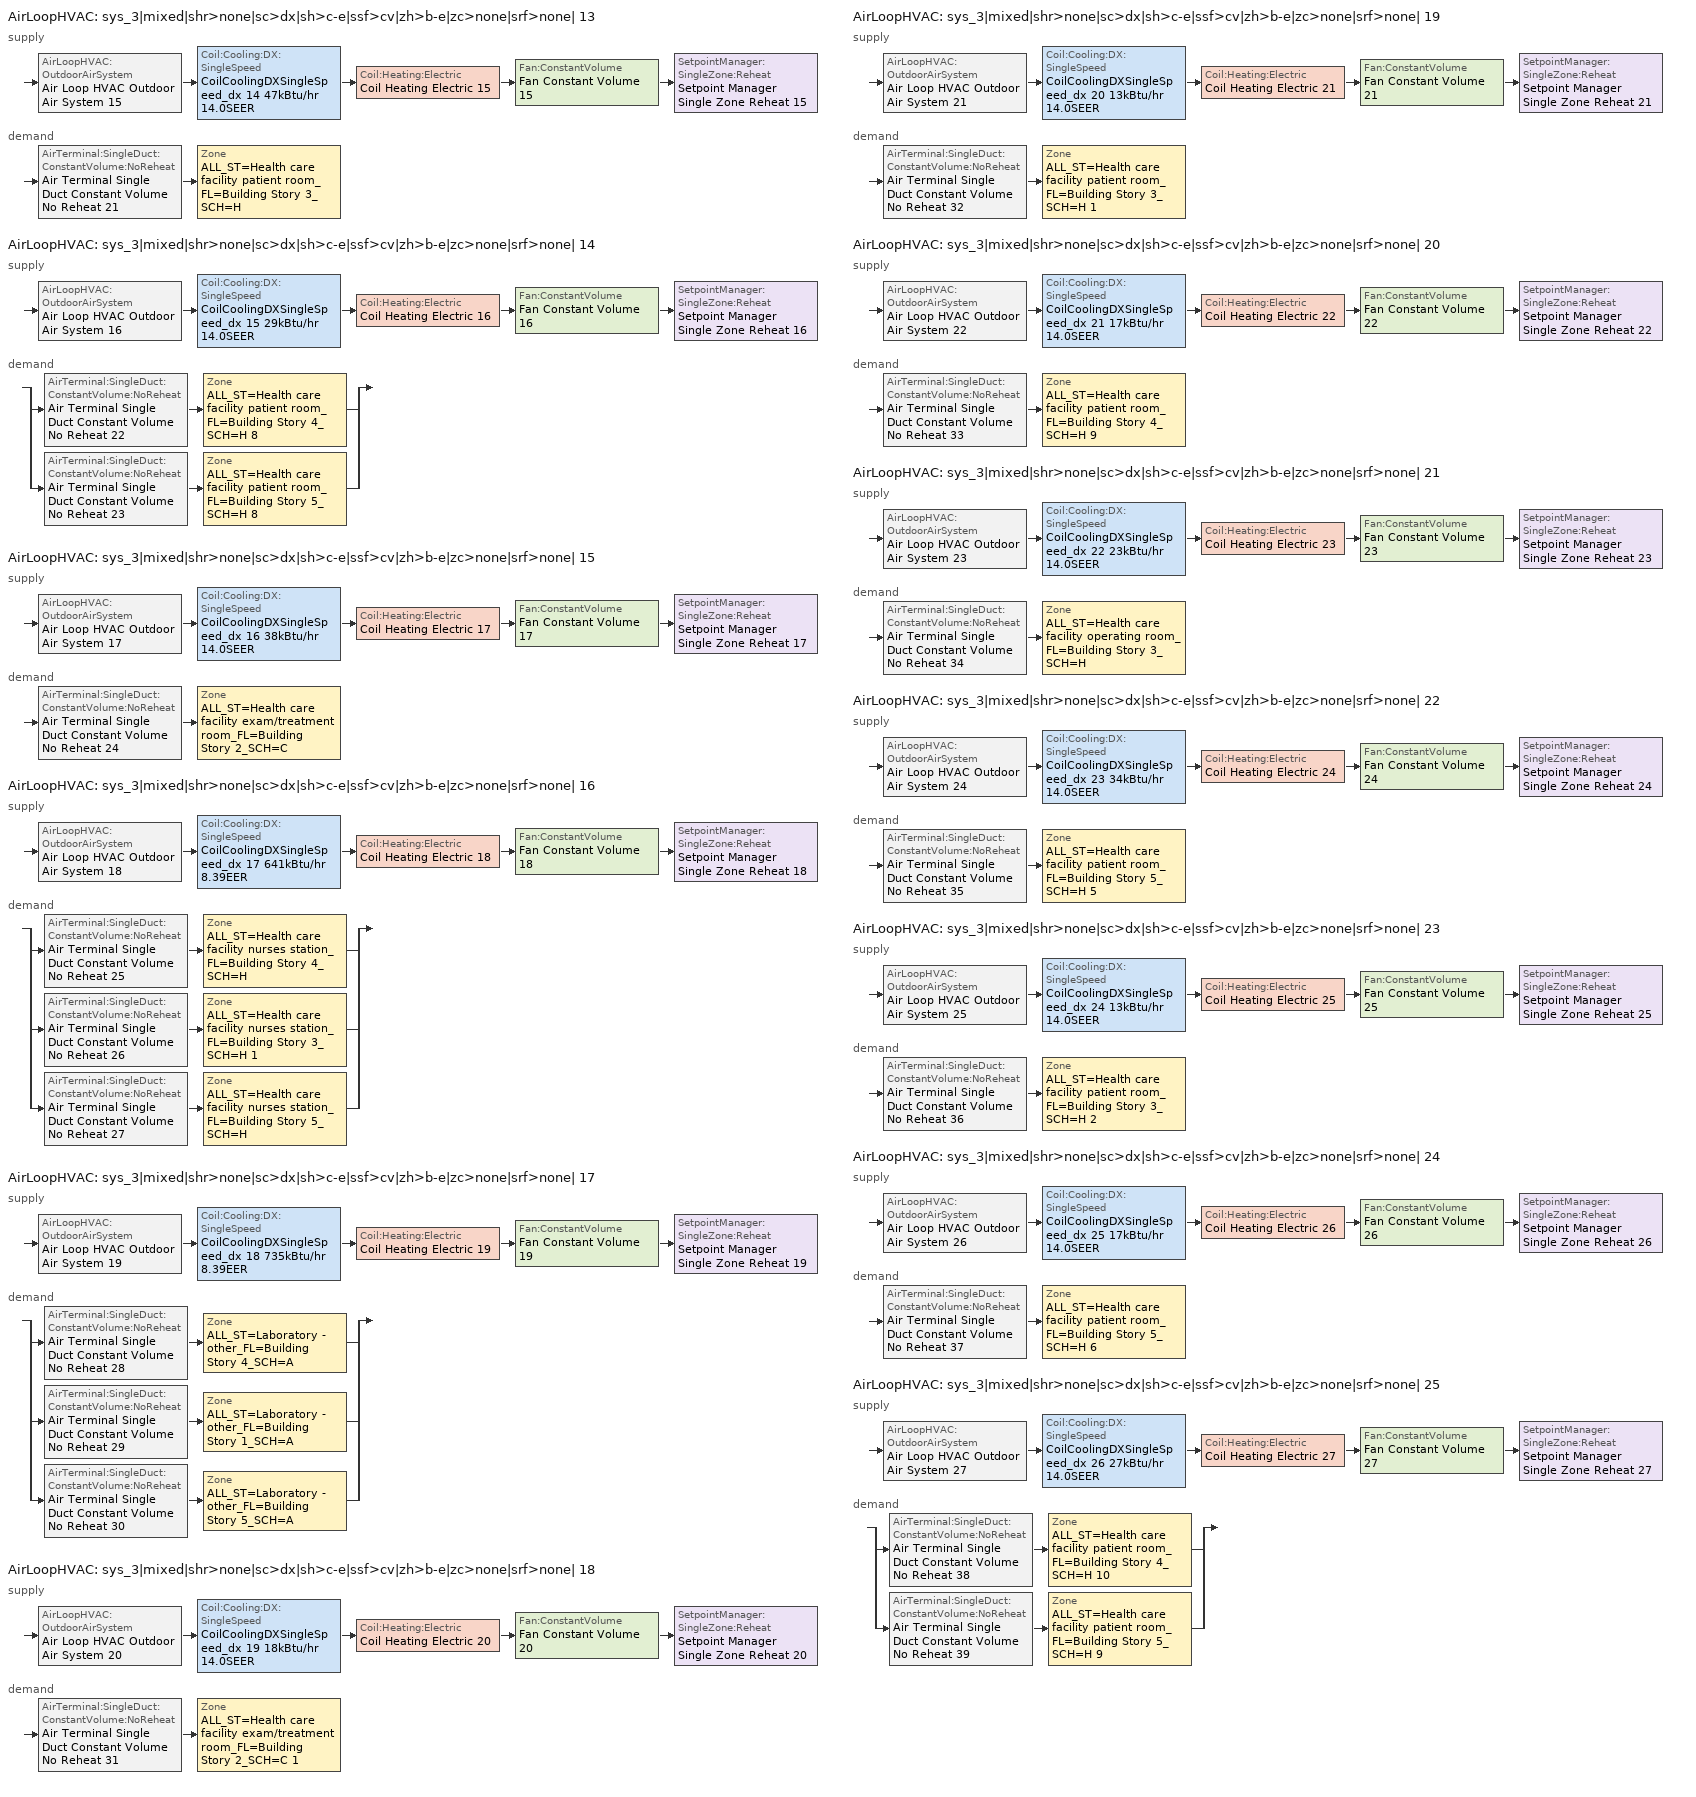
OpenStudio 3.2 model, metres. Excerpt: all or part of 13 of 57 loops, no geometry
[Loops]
AirLoopHVAC 'sys_3|mixed|shr>none|sc>dx|sh>c-e|ssf>cv|zh>b-e|zc>none|srf>none| 13'
 supply: AirLoopHVAC:OutdoorAirSystem 'Air Loop HVAC Outdoor Air System 15' > Coil:Cooling:DX:SingleSpeed 'CoilCoolingDXSingleSpeed_dx 14 47kBtu/hr 14.0SEER' > Coil:Heating:Electric 'Coil Heating Electric 15' > Fan:ConstantVolume 'Fan Constant Volume 15' > SetpointManager:SingleZone:Reheat 'Setpoint Manager Single Zone Reheat 15'
 demand: AirTerminal:SingleDuct:ConstantVolume:NoReheat 'Air Terminal Single Duct Constant Volume No Reheat 21' > Zone 'ALL_ST=Health care facility patient room_FL=Building Story 3_SCH=H'
AirLoopHVAC 'sys_3|mixed|shr>none|sc>dx|sh>c-e|ssf>cv|zh>b-e|zc>none|srf>none| 14'
 supply: AirLoopHVAC:OutdoorAirSystem 'Air Loop HVAC Outdoor Air System 16' > Coil:Cooling:DX:SingleSpeed 'CoilCoolingDXSingleSpeed_dx 15 29kBtu/hr 14.0SEER' > Coil:Heating:Electric 'Coil Heating Electric 16' > Fan:ConstantVolume 'Fan Constant Volume 16' > SetpointManager:SingleZone:Reheat 'Setpoint Manager Single Zone Reheat 16'
 demand: split
  | AirTerminal:SingleDuct:ConstantVolume:NoReheat 'Air Terminal Single Duct Constant Volume No Reheat 22' > Zone 'ALL_ST=Health care facility patient room_FL=Building Story 4_SCH=H 8'
  | AirTerminal:SingleDuct:ConstantVolume:NoReheat 'Air Terminal Single Duct Constant Volume No Reheat 23' > Zone 'ALL_ST=Health care facility patient room_FL=Building Story 5_SCH=H 8'
AirLoopHVAC 'sys_3|mixed|shr>none|sc>dx|sh>c-e|ssf>cv|zh>b-e|zc>none|srf>none| 15'
 supply: AirLoopHVAC:OutdoorAirSystem 'Air Loop HVAC Outdoor Air System 17' > Coil:Cooling:DX:SingleSpeed 'CoilCoolingDXSingleSpeed_dx 16 38kBtu/hr 14.0SEER' > Coil:Heating:Electric 'Coil Heating Electric 17' > Fan:ConstantVolume 'Fan Constant Volume 17' > SetpointManager:SingleZone:Reheat 'Setpoint Manager Single Zone Reheat 17'
 demand: AirTerminal:SingleDuct:ConstantVolume:NoReheat 'Air Terminal Single Duct Constant Volume No Reheat 24' > Zone 'ALL_ST=Health care facility exam/treatment room_FL=Building Story 2_SCH=C'
AirLoopHVAC 'sys_3|mixed|shr>none|sc>dx|sh>c-e|ssf>cv|zh>b-e|zc>none|srf>none| 16'
 supply: AirLoopHVAC:OutdoorAirSystem 'Air Loop HVAC Outdoor Air System 18' > Coil:Cooling:DX:SingleSpeed 'CoilCoolingDXSingleSpeed_dx 17 641kBtu/hr 8.39EER' > Coil:Heating:Electric 'Coil Heating Electric 18' > Fan:ConstantVolume 'Fan Constant Volume 18' > SetpointManager:SingleZone:Reheat 'Setpoint Manager Single Zone Reheat 18'
 demand: split
  | AirTerminal:SingleDuct:ConstantVolume:NoReheat 'Air Terminal Single Duct Constant Volume No Reheat 25' > Zone 'ALL_ST=Health care facility nurses station_FL=Building Story 4_SCH=H'
  | AirTerminal:SingleDuct:ConstantVolume:NoReheat 'Air Terminal Single Duct Constant Volume No Reheat 26' > Zone 'ALL_ST=Health care facility nurses station_FL=Building Story 3_SCH=H 1'
  | AirTerminal:SingleDuct:ConstantVolume:NoReheat 'Air Terminal Single Duct Constant Volume No Reheat 27' > Zone 'ALL_ST=Health care facility nurses station_FL=Building Story 5_SCH=H'
AirLoopHVAC 'sys_3|mixed|shr>none|sc>dx|sh>c-e|ssf>cv|zh>b-e|zc>none|srf>none| 17'
 supply: AirLoopHVAC:OutdoorAirSystem 'Air Loop HVAC Outdoor Air System 19' > Coil:Cooling:DX:SingleSpeed 'CoilCoolingDXSingleSpeed_dx 18 735kBtu/hr 8.39EER' > Coil:Heating:Electric 'Coil Heating Electric 19' > Fan:ConstantVolume 'Fan Constant Volume 19' > SetpointManager:SingleZone:Reheat 'Setpoint Manager Single Zone Reheat 19'
 demand: split
  | AirTerminal:SingleDuct:ConstantVolume:NoReheat 'Air Terminal Single Duct Constant Volume No Reheat 28' > Zone 'ALL_ST=Laboratory - other_FL=Building Story 4_SCH=A'
  | AirTerminal:SingleDuct:ConstantVolume:NoReheat 'Air Terminal Single Duct Constant Volume No Reheat 29' > Zone 'ALL_ST=Laboratory - other_FL=Building Story 1_SCH=A'
  | AirTerminal:SingleDuct:ConstantVolume:NoReheat 'Air Terminal Single Duct Constant Volume No Reheat 30' > Zone 'ALL_ST=Laboratory - other_FL=Building Story 5_SCH=A'
AirLoopHVAC 'sys_3|mixed|shr>none|sc>dx|sh>c-e|ssf>cv|zh>b-e|zc>none|srf>none| 18'
 supply: AirLoopHVAC:OutdoorAirSystem 'Air Loop HVAC Outdoor Air System 20' > Coil:Cooling:DX:SingleSpeed 'CoilCoolingDXSingleSpeed_dx 19 18kBtu/hr 14.0SEER' > Coil:Heating:Electric 'Coil Heating Electric 20' > Fan:ConstantVolume 'Fan Constant Volume 20' > SetpointManager:SingleZone:Reheat 'Setpoint Manager Single Zone Reheat 20'
 demand: AirTerminal:SingleDuct:ConstantVolume:NoReheat 'Air Terminal Single Duct Constant Volume No Reheat 31' > Zone 'ALL_ST=Health care facility exam/treatment room_FL=Building Story 2_SCH=C 1'
AirLoopHVAC 'sys_3|mixed|shr>none|sc>dx|sh>c-e|ssf>cv|zh>b-e|zc>none|srf>none| 19'
 supply: AirLoopHVAC:OutdoorAirSystem 'Air Loop HVAC Outdoor Air System 21' > Coil:Cooling:DX:SingleSpeed 'CoilCoolingDXSingleSpeed_dx 20 13kBtu/hr 14.0SEER' > Coil:Heating:Electric 'Coil Heating Electric 21' > Fan:ConstantVolume 'Fan Constant Volume 21' > SetpointManager:SingleZone:Reheat 'Setpoint Manager Single Zone Reheat 21'
 demand: AirTerminal:SingleDuct:ConstantVolume:NoReheat 'Air Terminal Single Duct Constant Volume No Reheat 32' > Zone 'ALL_ST=Health care facility patient room_FL=Building Story 3_SCH=H 1'
AirLoopHVAC 'sys_3|mixed|shr>none|sc>dx|sh>c-e|ssf>cv|zh>b-e|zc>none|srf>none| 20'
 supply: AirLoopHVAC:OutdoorAirSystem 'Air Loop HVAC Outdoor Air System 22' > Coil:Cooling:DX:SingleSpeed 'CoilCoolingDXSingleSpeed_dx 21 17kBtu/hr 14.0SEER' > Coil:Heating:Electric 'Coil Heating Electric 22' > Fan:ConstantVolume 'Fan Constant Volume 22' > SetpointManager:SingleZone:Reheat 'Setpoint Manager Single Zone Reheat 22'
 demand: AirTerminal:SingleDuct:ConstantVolume:NoReheat 'Air Terminal Single Duct Constant Volume No Reheat 33' > Zone 'ALL_ST=Health care facility patient room_FL=Building Story 4_SCH=H 9'
AirLoopHVAC 'sys_3|mixed|shr>none|sc>dx|sh>c-e|ssf>cv|zh>b-e|zc>none|srf>none| 21'
 supply: AirLoopHVAC:OutdoorAirSystem 'Air Loop HVAC Outdoor Air System 23' > Coil:Cooling:DX:SingleSpeed 'CoilCoolingDXSingleSpeed_dx 22 23kBtu/hr 14.0SEER' > Coil:Heating:Electric 'Coil Heating Electric 23' > Fan:ConstantVolume 'Fan Constant Volume 23' > SetpointManager:SingleZone:Reheat 'Setpoint Manager Single Zone Reheat 23'
 demand: AirTerminal:SingleDuct:ConstantVolume:NoReheat 'Air Terminal Single Duct Constant Volume No Reheat 34' > Zone 'ALL_ST=Health care facility operating room_FL=Building Story 3_SCH=H'
AirLoopHVAC 'sys_3|mixed|shr>none|sc>dx|sh>c-e|ssf>cv|zh>b-e|zc>none|srf>none| 22'
 supply: AirLoopHVAC:OutdoorAirSystem 'Air Loop HVAC Outdoor Air System 24' > Coil:Cooling:DX:SingleSpeed 'CoilCoolingDXSingleSpeed_dx 23 34kBtu/hr 14.0SEER' > Coil:Heating:Electric 'Coil Heating Electric 24' > Fan:ConstantVolume 'Fan Constant Volume 24' > SetpointManager:SingleZone:Reheat 'Setpoint Manager Single Zone Reheat 24'
 demand: AirTerminal:SingleDuct:ConstantVolume:NoReheat 'Air Terminal Single Duct Constant Volume No Reheat 35' > Zone 'ALL_ST=Health care facility patient room_FL=Building Story 5_SCH=H 5'
AirLoopHVAC 'sys_3|mixed|shr>none|sc>dx|sh>c-e|ssf>cv|zh>b-e|zc>none|srf>none| 23'
 supply: AirLoopHVAC:OutdoorAirSystem 'Air Loop HVAC Outdoor Air System 25' > Coil:Cooling:DX:SingleSpeed 'CoilCoolingDXSingleSpeed_dx 24 13kBtu/hr 14.0SEER' > Coil:Heating:Electric 'Coil Heating Electric 25' > Fan:ConstantVolume 'Fan Constant Volume 25' > SetpointManager:SingleZone:Reheat 'Setpoint Manager Single Zone Reheat 25'
 demand: AirTerminal:SingleDuct:ConstantVolume:NoReheat 'Air Terminal Single Duct Constant Volume No Reheat 36' > Zone 'ALL_ST=Health care facility patient room_FL=Building Story 3_SCH=H 2'
AirLoopHVAC 'sys_3|mixed|shr>none|sc>dx|sh>c-e|ssf>cv|zh>b-e|zc>none|srf>none| 24'
 supply: AirLoopHVAC:OutdoorAirSystem 'Air Loop HVAC Outdoor Air System 26' > Coil:Cooling:DX:SingleSpeed 'CoilCoolingDXSingleSpeed_dx 25 17kBtu/hr 14.0SEER' > Coil:Heating:Electric 'Coil Heating Electric 26' > Fan:ConstantVolume 'Fan Constant Volume 26' > SetpointManager:SingleZone:Reheat 'Setpoint Manager Single Zone Reheat 26'
 demand: AirTerminal:SingleDuct:ConstantVolume:NoReheat 'Air Terminal Single Duct Constant Volume No Reheat 37' > Zone 'ALL_ST=Health care facility patient room_FL=Building Story 5_SCH=H 6'
AirLoopHVAC 'sys_3|mixed|shr>none|sc>dx|sh>c-e|ssf>cv|zh>b-e|zc>none|srf>none| 25'
 supply: AirLoopHVAC:OutdoorAirSystem 'Air Loop HVAC Outdoor Air System 27' > Coil:Cooling:DX:SingleSpeed 'CoilCoolingDXSingleSpeed_dx 26 27kBtu/hr 14.0SEER' > Coil:Heating:Electric 'Coil Heating Electric 27' > Fan:ConstantVolume 'Fan Constant Volume 27' > SetpointManager:SingleZone:Reheat 'Setpoint Manager Single Zone Reheat 27'
 demand: split
  | AirTerminal:SingleDuct:ConstantVolume:NoReheat 'Air Terminal Single Duct Constant Volume No Reheat 38' > Zone 'ALL_ST=Health care facility patient room_FL=Building Story 4_SCH=H 10'
  | AirTerminal:SingleDuct:ConstantVolume:NoReheat 'Air Terminal Single Duct Constant Volume No Reheat 39' > Zone 'ALL_ST=Health care facility patient room_FL=Building Story 5_SCH=H 9'
[Sizing:Zone] Zone Cooling Design Supply Air Temperature Input Method=TemperatureDifference; Zone Cooling Design Supply Air Temperature {C}=14; Zone Cooling Design Supply Air Temperature Difference {deltaC}=11; Zone Heating Design Supply Air Temperature Input Method=TemperatureDifference; Zone Heating Design Supply Air Temperature {C}=40; Zone Heating Design Supply Air Temperature Difference {deltaC}=21; Zone Cooling Design Supply Air Humidity Ratio {kg-H2O/kg-air}=0.0085; Zone Heating Design Supply Air Humidity Ratio {kg-H2O/kg-air}=0.008; Zone Heating Sizing Factor=1.3; Zone Cooling Sizing Factor=1.1; Cooling Design Air Flow Method=DesignDay; Heating Design Air Flow Method=DesignDay; Account for Dedicated Outdoor Air System=No; Dedicated Outdoor Air System Control Strategy=NeutralSupplyAir; Dedicated Outdoor Air Low Setpoint Temperature for Design {C}=autosize; Dedicated Outdoor Air High Setpoint Temperature for Design {C}=autosize
ALL_ST=Health care facility patient room_FL=Building Story 3_SCH=H; ALL_ST=Health care facility patient room_FL=Building Story 4_SCH=H 8; ALL_ST=Health care facility exam/treatment room_FL=Building Story 2_SCH=C; ALL_ST=Health care facility nurses station_FL=Building Story 4_SCH=H; ALL_ST=Laboratory - other_FL=Building Story 4_SCH=A; ALL_ST=Health care facility exam/treatment room_FL=Building Story 2_SCH=C 1; ALL_ST=Health care facility patient room_FL=Building Story 3_SCH=H 1; ALL_ST=Health care facility patient room_FL=Building Story 4_SCH=H 9; ALL_ST=Health care facility operating room_FL=Building Story 3_SCH=H; ALL_ST=Health care facility patient room_FL=Building Story 5_SCH=H 5; ALL_ST=Health care facility patient room_FL=Building Story 3_SCH=H 2; ALL_ST=Health care facility patient room_FL=Building Story 5_SCH=H 6; ALL_ST=Health care facility patient room_FL=Building Story 4_SCH=H 10; ALL_ST=Laboratory - other_FL=Building Story 1_SCH=A; ALL_ST=Laboratory - other_FL=Building Story 5_SCH=A; ALL_ST=Health care facility nurses station_FL=Building Story 3_SCH=H 1; ALL_ST=Health care facility nurses station_FL=Building Story 5_SCH=H; ALL_ST=Health care facility patient room_FL=Building Story 5_SCH=H 8; ALL_ST=Health care facility patient room_FL=Building Story 5_SCH=H 9
[Zone equipment]
ALL_ST=Health care facility patient room_FL=Building Story 3_SCH=H: Zone HVAC Baseboard Convective Electric 21, Air Terminal Single Duct Constant Volume No Reheat 21
ALL_ST=Health care facility patient room_FL=Building Story 4_SCH=H 8: Zone HVAC Baseboard Convective Electric 22, Air Terminal Single Duct Constant Volume No Reheat 22
ALL_ST=Health care facility exam/treatment room_FL=Building Story 2_SCH=C: Zone HVAC Baseboard Convective Electric 24, Air Terminal Single Duct Constant Volume No Reheat 24
ALL_ST=Health care facility nurses station_FL=Building Story 4_SCH=H: Zone HVAC Baseboard Convective Electric 25, Air Terminal Single Duct Constant Volume No Reheat 25
ALL_ST=Laboratory - other_FL=Building Story 4_SCH=A: Zone HVAC Baseboard Convective Electric 28, Air Terminal Single Duct Constant Volume No Reheat 28
ALL_ST=Health care facility exam/treatment room_FL=Building Story 2_SCH=C 1: Zone HVAC Baseboard Convective Electric 31, Air Terminal Single Duct Constant Volume No Reheat 31
ALL_ST=Health care facility patient room_FL=Building Story 3_SCH=H 1: Zone HVAC Baseboard Convective Electric 32, Air Terminal Single Duct Constant Volume No Reheat 32
ALL_ST=Health care facility patient room_FL=Building Story 4_SCH=H 9: Zone HVAC Baseboard Convective Electric 33, Air Terminal Single Duct Constant Volume No Reheat 33
ALL_ST=Health care facility operating room_FL=Building Story 3_SCH=H: Zone HVAC Baseboard Convective Electric 34, Air Terminal Single Duct Constant Volume No Reheat 34
ALL_ST=Health care facility patient room_FL=Building Story 5_SCH=H 5: Zone HVAC Baseboard Convective Electric 35, Air Terminal Single Duct Constant Volume No Reheat 35
ALL_ST=Health care facility patient room_FL=Building Story 3_SCH=H 2: Zone HVAC Baseboard Convective Electric 36, Air Terminal Single Duct Constant Volume No Reheat 36
ALL_ST=Health care facility patient room_FL=Building Story 5_SCH=H 6: Zone HVAC Baseboard Convective Electric 37, Air Terminal Single Duct Constant Volume No Reheat 37
ALL_ST=Health care facility patient room_FL=Building Story 4_SCH=H 10: Zone HVAC Baseboard Convective Electric 38, Air Terminal Single Duct Constant Volume No Reheat 38
ALL_ST=Laboratory - other_FL=Building Story 1_SCH=A: Zone HVAC Baseboard Convective Electric 29, Air Terminal Single Duct Constant Volume No Reheat 29
ALL_ST=Laboratory - other_FL=Building Story 5_SCH=A: Zone HVAC Baseboard Convective Electric 30, Air Terminal Single Duct Constant Volume No Reheat 30
ALL_ST=Health care facility nurses station_FL=Building Story 3_SCH=H 1: Zone HVAC Baseboard Convective Electric 26, Air Terminal Single Duct Constant Volume No Reheat 26
ALL_ST=Health care facility nurses station_FL=Building Story 5_SCH=H: Zone HVAC Baseboard Convective Electric 27, Air Terminal Single Duct Constant Volume No Reheat 27
ALL_ST=Health care facility patient room_FL=Building Story 5_SCH=H 8: Zone HVAC Baseboard Convective Electric 23, Air Terminal Single Duct Constant Volume No Reheat 23
ALL_ST=Health care facility patient room_FL=Building Story 5_SCH=H 9: Zone HVAC Baseboard Convective Electric 39, Air Terminal Single Duct Constant Volume No Reheat 39
[AirLoopHVAC] Design Supply Air Flow Rate {m3/s}=autosize; Design Return Air Flow Fraction of Supply Air Flow=1
Name | Availability Schedule
sys_3|mixed|shr>none|sc>dx|sh>c-e|ssf>cv|zh>b-e|zc>none|srf>none| 13 | sys_3|mixed|shr>none|sc>dx|sh>c-e|ssf>cv|zh>b-e|zc>none|srf>none| 13 Occ Sch
sys_3|mixed|shr>none|sc>dx|sh>c-e|ssf>cv|zh>b-e|zc>none|srf>none| 14 | sys_3|mixed|shr>none|sc>dx|sh>c-e|ssf>cv|zh>b-e|zc>none|srf>none| 14 Occ Sch
sys_3|mixed|shr>none|sc>dx|sh>c-e|ssf>cv|zh>b-e|zc>none|srf>none| 15 | sys_3|mixed|shr>none|sc>dx|sh>c-e|ssf>cv|zh>b-e|zc>none|srf>none| 15 Occ Sch
sys_3|mixed|shr>none|sc>dx|sh>c-e|ssf>cv|zh>b-e|zc>none|srf>none| 16 | sys_3|mixed|shr>none|sc>dx|sh>c-e|ssf>cv|zh>b-e|zc>none|srf>none| 16 Occ Sch
sys_3|mixed|shr>none|sc>dx|sh>c-e|ssf>cv|zh>b-e|zc>none|srf>none| 17 | sys_3|mixed|shr>none|sc>dx|sh>c-e|ssf>cv|zh>b-e|zc>none|srf>none| 17 Occ Sch
sys_3|mixed|shr>none|sc>dx|sh>c-e|ssf>cv|zh>b-e|zc>none|srf>none| 18 | sys_3|mixed|shr>none|sc>dx|sh>c-e|ssf>cv|zh>b-e|zc>none|srf>none| 18 Occ Sch
sys_3|mixed|shr>none|sc>dx|sh>c-e|ssf>cv|zh>b-e|zc>none|srf>none| 19 | sys_3|mixed|shr>none|sc>dx|sh>c-e|ssf>cv|zh>b-e|zc>none|srf>none| 19 Occ Sch
sys_3|mixed|shr>none|sc>dx|sh>c-e|ssf>cv|zh>b-e|zc>none|srf>none| 20 | sys_3|mixed|shr>none|sc>dx|sh>c-e|ssf>cv|zh>b-e|zc>none|srf>none| 20 Occ Sch
sys_3|mixed|shr>none|sc>dx|sh>c-e|ssf>cv|zh>b-e|zc>none|srf>none| 21 | sys_3|mixed|shr>none|sc>dx|sh>c-e|ssf>cv|zh>b-e|zc>none|srf>none| 21 Occ Sch
sys_3|mixed|shr>none|sc>dx|sh>c-e|ssf>cv|zh>b-e|zc>none|srf>none| 22 | sys_3|mixed|shr>none|sc>dx|sh>c-e|ssf>cv|zh>b-e|zc>none|srf>none| 22 Occ Sch
sys_3|mixed|shr>none|sc>dx|sh>c-e|ssf>cv|zh>b-e|zc>none|srf>none| 23 | sys_3|mixed|shr>none|sc>dx|sh>c-e|ssf>cv|zh>b-e|zc>none|srf>none| 23 Occ Sch
sys_3|mixed|shr>none|sc>dx|sh>c-e|ssf>cv|zh>b-e|zc>none|srf>none| 24 | sys_3|mixed|shr>none|sc>dx|sh>c-e|ssf>cv|zh>b-e|zc>none|srf>none| 24 Occ Sch
sys_3|mixed|shr>none|sc>dx|sh>c-e|ssf>cv|zh>b-e|zc>none|srf>none| 25 | sys_3|mixed|shr>none|sc>dx|sh>c-e|ssf>cv|zh>b-e|zc>none|srf>none| 25 Occ Sch
[Sizing:System] Type of Load to Size On=Sensible; Design Outdoor Air Flow Rate {m3/s}=Autosize; Central Heating Maximum System Air Flow Ratio=1; Preheat Design Temperature {C}=7; Preheat Design Humidity Ratio {kg-H2O/kg-Air}=0.008; Precool Design Temperature {C}=13; Precool Design Humidity Ratio {kg-H2O/kg-Air}=0.008; Central Cooling Design Supply Air Temperature {C}=13; Central Heating Design Supply Air Temperature {C}=43; Sizing Option=NonCoincident; 100% Outdoor Air in Cooling=No; 100% Outdoor Air in Heating=No; Central Cooling Design Supply Air Humidity Ratio {kg-H2O/kg-Air}=0.0085; Central Heating Design Supply Air Humidity Ratio {kg-H2O/kg-Air}=0.008; Cooling Design Air Flow Method=DesignDay; Cooling Design Air Flow Rate {m3/s}=0; Heating Design Air Flow Method=DesignDay; Heating Design Air Flow Rate {m3/s}=0; System Outdoor Air Method=ZoneSum; Zone Maximum Outdoor Air Fraction=1; Cooling Supply Air Flow Rate Per Floor Area {m3/s-m2}=0.00996765; Cooling Fraction of Autosized Cooling Supply Air Flow Rate=1; Cooling Supply Air Flow Rate Per Unit Cooling Capacity {m3/s-W}=3.94755e-05; Heating Supply Air Flow Rate Per Floor Area {m3/s-m2}=0.00996765; Heating Fraction of Autosized Heating Supply Air Flow Rate=1; Heating Fraction of Autosized Cooling Supply Air Flow Rate=1; Heating Supply Air Flow Rate Per Unit Heating Capacity {m3/s-W}=3.15882e-05; Cooling Design Capacity Method=CoolingDesignCapacity; Cooling Design Capacity {W}=autosize; Cooling Design Capacity Per Floor Area {W/m2}=234.7; Fraction of Autosized Cooling Design Capacity=1; Heating Design Capacity Method=HeatingDesignCapacity; Heating Design Capacity {W}=autosize; Heating Design Capacity Per Floor Area {W/m2}=157; Fraction of Autosized Heating Design Capacity=1; Central Cooling Capacity Control Method=OnOff
sys_3|mixed|shr>none|sc>dx|sh>c-e|ssf>cv|zh>b-e|zc>none|srf>none| 13; sys_3|mixed|shr>none|sc>dx|sh>c-e|ssf>cv|zh>b-e|zc>none|srf>none| 14; sys_3|mixed|shr>none|sc>dx|sh>c-e|ssf>cv|zh>b-e|zc>none|srf>none| 15; sys_3|mixed|shr>none|sc>dx|sh>c-e|ssf>cv|zh>b-e|zc>none|srf>none| 16; sys_3|mixed|shr>none|sc>dx|sh>c-e|ssf>cv|zh>b-e|zc>none|srf>none| 17; sys_3|mixed|shr>none|sc>dx|sh>c-e|ssf>cv|zh>b-e|zc>none|srf>none| 18; sys_3|mixed|shr>none|sc>dx|sh>c-e|ssf>cv|zh>b-e|zc>none|srf>none| 19; sys_3|mixed|shr>none|sc>dx|sh>c-e|ssf>cv|zh>b-e|zc>none|srf>none| 20; sys_3|mixed|shr>none|sc>dx|sh>c-e|ssf>cv|zh>b-e|zc>none|srf>none| 21; sys_3|mixed|shr>none|sc>dx|sh>c-e|ssf>cv|zh>b-e|zc>none|srf>none| 22; sys_3|mixed|shr>none|sc>dx|sh>c-e|ssf>cv|zh>b-e|zc>none|srf>none| 23; sys_3|mixed|shr>none|sc>dx|sh>c-e|ssf>cv|zh>b-e|zc>none|srf>none| 24; sys_3|mixed|shr>none|sc>dx|sh>c-e|ssf>cv|zh>b-e|zc>none|srf>none| 25
[Fan:ConstantVolume] Availability Schedule=Always On Discrete; Fan Total Efficiency=0.39975; Pressure Rise {Pa}=640; Maximum Flow Rate {m3/s}=AutoSize; Motor Efficiency=0.615
Fan Constant Volume 15; Fan Constant Volume 16; Fan Constant Volume 17; Fan Constant Volume 18; Fan Constant Volume 19; Fan Constant Volume 20; Fan Constant Volume 21; Fan Constant Volume 22; Fan Constant Volume 23; Fan Constant Volume 24; Fan Constant Volume 25; Fan Constant Volume 26; Fan Constant Volume 27
[Coil:Cooling:DX:SingleSpeed] Availability Schedule=Always On Discrete; Rated Total Cooling Capacity {W}=autosize; Rated Sensible Heat Ratio=autosize; Rated Air Flow Rate {m3/s}=autosize; Rated Evaporator Fan Power Per Volume Flow Rate {W/(m3/s)}=773.3; Total Cooling Capacity Function of Temperature Curve=DXCOOL-NECB2011-REF-CAPFT; Total Cooling Capacity Function of Flow Fraction Curve=DXCOOL-NECB2011-REF-CAPFFLOW; Energy Input Ratio Function of Temperature Curve=DXCOOL-NECB2011-REF-COOLEIRFT; Energy Input Ratio Function of Flow Fraction Curve=DXCOOL-NECB2011-REF-COOLEIRFFLOW; Part Load Fraction Correlation Curve=DXCOOL-NECB2011-REF-COOLPLFFPLR; Minimum Outdoor Dry-Bulb Temperature for Compressor Operation {C}=-25; Condenser Type=AirCooled; Evaporative Condenser Effectiveness=0; Evaporative Condenser Air Flow Rate {m3/s}=Autosize; Evaporative Condenser Pump Rated Power Consumption {W}=Autosize; Crankcase Heater Capacity {W}=0; Maximum Outdoor Dry-Bulb Temperature for Crankcase Heater Operation {C}=0; Basin Heater Capacity {W/K}=0; Basin Heater Setpoint Temperature {C}=10
Name | Rated COP {W/W}
CoilCoolingDXSingleSpeed_dx 14 47kBtu/hr 14.0SEER; CoilCoolingDXSingleSpeed_dx 15 29kBtu/hr 14.0SEER; CoilCoolingDXSingleSpeed_dx 16 38kBtu/hr 14.0SEER; CoilCoolingDXSingleSpeed_dx 19 18kBtu/hr 14.0SEER; CoilCoolingDXSingleSpeed_dx 20 13kBtu/hr 14.0SEER; CoilCoolingDXSingleSpeed_dx 21 17kBtu/hr 14.0SEER; CoilCoolingDXSingleSpeed_dx 22 23kBtu/hr 14.0SEER; CoilCoolingDXSingleSpeed_dx 23 34kBtu/hr 14.0SEER; CoilCoolingDXSingleSpeed_dx 24 13kBtu/hr 14.0SEER; CoilCoolingDXSingleSpeed_dx 25 17kBtu/hr 14.0SEER; CoilCoolingDXSingleSpeed_dx 26 27kBtu/hr 14.0SEER | 4.11713
CoilCoolingDXSingleSpeed_dx 17 641kBtu/hr 8.39EER; CoilCoolingDXSingleSpeed_dx 18 735kBtu/hr 8.39EER | 2.92983
[Coil:Heating:Electric] Availability Schedule=Always On Discrete
Coil Heating Electric 15; Coil Heating Electric 16; Coil Heating Electric 17; Coil Heating Electric 18; Coil Heating Electric 19; Coil Heating Electric 20; Coil Heating Electric 21; Coil Heating Electric 22; Coil Heating Electric 23; Coil Heating Electric 24; Coil Heating Electric 25; Coil Heating Electric 26; Coil Heating Electric 27
[Controller:OutdoorAir] Minimum Outdoor Air Flow Rate {m3/s}=autosize; Maximum Outdoor Air Flow Rate {m3/s}=Autosize; Economizer Control Action Type=ModulateFlow; Lockout Type=NoLockout; Minimum Limit Type=FixedMinimum; High Humidity Control=No; Heat Recovery Bypass Control Type=BypassWhenWithinEconomizerLimits
Name | Economizer Control Type | Economizer Maximum Limit Dry-Bulb Temperature {C} | Economizer Maximum Limit Enthalpy {J/kg} | Economizer Minimum Limit Dry-Bulb Temperature {C} | Minimum Outdoor Air Schedule | Controller Mechanical Ventilation
Controller Outdoor Air 15 | NoEconomizer | 28 | 64000 | -100 | sys_3|mixed|shr>none|sc>dx|sh>c-e|ssf>cv|zh>b-e|zc>none|srf>none| 13 Occ Sch | Controller Mechanical Ventilation 15
Controller Outdoor Air 16 | NoEconomizer | 28 | 64000 | -100 | sys_3|mixed|shr>none|sc>dx|sh>c-e|ssf>cv|zh>b-e|zc>none|srf>none| 14 Occ Sch | Controller Mechanical Ventilation 16
Controller Outdoor Air 17 | NoEconomizer | 28 | 64000 | -100 | sys_3|mixed|shr>none|sc>dx|sh>c-e|ssf>cv|zh>b-e|zc>none|srf>none| 15 Occ Sch | Controller Mechanical Ventilation 17
Controller Outdoor Air 18 | DifferentialEnthalpy |  |  |  | sys_3|mixed|shr>none|sc>dx|sh>c-e|ssf>cv|zh>b-e|zc>none|srf>none| 16 Occ Sch | Controller Mechanical Ventilation 18
Controller Outdoor Air 19 | DifferentialEnthalpy |  |  |  | sys_3|mixed|shr>none|sc>dx|sh>c-e|ssf>cv|zh>b-e|zc>none|srf>none| 17 Occ Sch | Controller Mechanical Ventilation 19
Controller Outdoor Air 20 | NoEconomizer | 28 | 64000 | -100 | sys_3|mixed|shr>none|sc>dx|sh>c-e|ssf>cv|zh>b-e|zc>none|srf>none| 18 Occ Sch | Controller Mechanical Ventilation 20
Controller Outdoor Air 21 | NoEconomizer | 28 | 64000 | -100 | sys_3|mixed|shr>none|sc>dx|sh>c-e|ssf>cv|zh>b-e|zc>none|srf>none| 19 Occ Sch | Controller Mechanical Ventilation 21
Controller Outdoor Air 22 | NoEconomizer | 28 | 64000 | -100 | sys_3|mixed|shr>none|sc>dx|sh>c-e|ssf>cv|zh>b-e|zc>none|srf>none| 20 Occ Sch | Controller Mechanical Ventilation 22
Controller Outdoor Air 23 | NoEconomizer | 28 | 64000 | -100 | sys_3|mixed|shr>none|sc>dx|sh>c-e|ssf>cv|zh>b-e|zc>none|srf>none| 21 Occ Sch | Controller Mechanical Ventilation 23
Controller Outdoor Air 24 | NoEconomizer | 28 | 64000 | -100 | sys_3|mixed|shr>none|sc>dx|sh>c-e|ssf>cv|zh>b-e|zc>none|srf>none| 22 Occ Sch | Controller Mechanical Ventilation 24
Controller Outdoor Air 25 | NoEconomizer | 28 | 64000 | -100 | sys_3|mixed|shr>none|sc>dx|sh>c-e|ssf>cv|zh>b-e|zc>none|srf>none| 23 Occ Sch | Controller Mechanical Ventilation 25
Controller Outdoor Air 26 | NoEconomizer | 28 | 64000 | -100 | sys_3|mixed|shr>none|sc>dx|sh>c-e|ssf>cv|zh>b-e|zc>none|srf>none| 24 Occ Sch | Controller Mechanical Ventilation 26
Controller Outdoor Air 27 | NoEconomizer | 28 | 64000 | -100 | sys_3|mixed|shr>none|sc>dx|sh>c-e|ssf>cv|zh>b-e|zc>none|srf>none| 25 Occ Sch | Controller Mechanical Ventilation 27
[Controller:MechanicalVentilation] Availability Schedule=Always On Discrete; System Outdoor Air Method=ZoneSum
Controller Mechanical Ventilation 15; Controller Mechanical Ventilation 16; Controller Mechanical Ventilation 17; Controller Mechanical Ventilation 18; Controller Mechanical Ventilation 19; Controller Mechanical Ventilation 20; Controller Mechanical Ventilation 21; Controller Mechanical Ventilation 22; Controller Mechanical Ventilation 23; Controller Mechanical Ventilation 24; Controller Mechanical Ventilation 25; Controller Mechanical Ventilation 26; Controller Mechanical Ventilation 27
[AirLoopHVAC:OutdoorAirSystem]
Name | Controller
Air Loop HVAC Outdoor Air System 15 | Controller Outdoor Air 15
Air Loop HVAC Outdoor Air System 16 | Controller Outdoor Air 16
Air Loop HVAC Outdoor Air System 17 | Controller Outdoor Air 17
Air Loop HVAC Outdoor Air System 18 | Controller Outdoor Air 18
Air Loop HVAC Outdoor Air System 19 | Controller Outdoor Air 19
Air Loop HVAC Outdoor Air System 20 | Controller Outdoor Air 20
Air Loop HVAC Outdoor Air System 21 | Controller Outdoor Air 21
Air Loop HVAC Outdoor Air System 22 | Controller Outdoor Air 22
Air Loop HVAC Outdoor Air System 23 | Controller Outdoor Air 23
Air Loop HVAC Outdoor Air System 24 | Controller Outdoor Air 24
Air Loop HVAC Outdoor Air System 25 | Controller Outdoor Air 25
Air Loop HVAC Outdoor Air System 26 | Controller Outdoor Air 26
Air Loop HVAC Outdoor Air System 27 | Controller Outdoor Air 27
[SetpointManager:SingleZone:Reheat] Minimum Supply Air Temperature {C}=13; Maximum Supply Air Temperature {C}=43
Name | Control Zone
Setpoint Manager Single Zone Reheat 15 | ALL_ST=Health care facility patient room_FL=Building Story 3_SCH=H
Setpoint Manager Single Zone Reheat 16 | ALL_ST=Health care facility patient room_FL=Building Story 5_SCH=H 8
Setpoint Manager Single Zone Reheat 17 | ALL_ST=Health care facility exam/treatment room_FL=Building Story 2_SCH=C
Setpoint Manager Single Zone Reheat 18 | ALL_ST=Health care facility nurses station_FL=Building Story 4_SCH=H
Setpoint Manager Single Zone Reheat 19 | ALL_ST=Laboratory - other_FL=Building Story 4_SCH=A
Setpoint Manager Single Zone Reheat 20 | ALL_ST=Health care facility exam/treatment room_FL=Building Story 2_SCH=C 1
Setpoint Manager Single Zone Reheat 21 | ALL_ST=Health care facility patient room_FL=Building Story 3_SCH=H 1
Setpoint Manager Single Zone Reheat 22 | ALL_ST=Health care facility patient room_FL=Building Story 4_SCH=H 9
Setpoint Manager Single Zone Reheat 23 | ALL_ST=Health care facility operating room_FL=Building Story 3_SCH=H
Setpoint Manager Single Zone Reheat 24 | ALL_ST=Health care facility patient room_FL=Building Story 5_SCH=H 5
Setpoint Manager Single Zone Reheat 25 | ALL_ST=Health care facility patient room_FL=Building Story 3_SCH=H 2
Setpoint Manager Single Zone Reheat 26 | ALL_ST=Health care facility patient room_FL=Building Story 5_SCH=H 6
Setpoint Manager Single Zone Reheat 27 | ALL_ST=Health care facility patient room_FL=Building Story 5_SCH=H 9
[ZoneHVAC:Baseboard:Convective:Electric] Availability Schedule=Always On Discrete; Nominal Capacity {W}=autosize; Efficiency=1
Zone HVAC Baseboard Convective Electric 21; Zone HVAC Baseboard Convective Electric 22; Zone HVAC Baseboard Convective Electric 23; Zone HVAC Baseboard Convective Electric 24; Zone HVAC Baseboard Convective Electric 25; Zone HVAC Baseboard Convective Electric 26; Zone HVAC Baseboard Convective Electric 27; Zone HVAC Baseboard Convective Electric 28; Zone HVAC Baseboard Convective Electric 29; Zone HVAC Baseboard Convective Electric 30; Zone HVAC Baseboard Convective Electric 31; Zone HVAC Baseboard Convective Electric 32; Zone HVAC Baseboard Convective Electric 33; Zone HVAC Baseboard Convective Electric 34; Zone HVAC Baseboard Convective Electric 35; Zone HVAC Baseboard Convective Electric 36; Zone HVAC Baseboard Convective Electric 37; Zone HVAC Baseboard Convective Electric 38; Zone HVAC Baseboard Convective Electric 39
[AirTerminal:SingleDuct:ConstantVolume:NoReheat] Availability Schedule=Always On Discrete; Maximum Air Flow Rate {m3/s}=AutoSize
Air Terminal Single Duct Constant Volume No Reheat 21; Air Terminal Single Duct Constant Volume No Reheat 22; Air Terminal Single Duct Constant Volume No Reheat 23; Air Terminal Single Duct Constant Volume No Reheat 24; Air Terminal Single Duct Constant Volume No Reheat 25; Air Terminal Single Duct Constant Volume No Reheat 26; Air Terminal Single Duct Constant Volume No Reheat 27; Air Terminal Single Duct Constant Volume No Reheat 28; Air Terminal Single Duct Constant Volume No Reheat 29; Air Terminal Single Duct Constant Volume No Reheat 30; Air Terminal Single Duct Constant Volume No Reheat 31; Air Terminal Single Duct Constant Volume No Reheat 32; Air Terminal Single Duct Constant Volume No Reheat 33; Air Terminal Single Duct Constant Volume No Reheat 34; Air Terminal Single Duct Constant Volume No Reheat 35; Air Terminal Single Duct Constant Volume No Reheat 36; Air Terminal Single Duct Constant Volume No Reheat 37; Air Terminal Single Duct Constant Volume No Reheat 38; Air Terminal Single Duct Constant Volume No Reheat 39
[Schedule:Ruleset]
Name | Default Day Schedule | Summer Design Day Schedule | Winter Design Day Schedule
sys_3|mixed|shr>none|sc>dx|sh>c-e|ssf>cv|zh>b-e|zc>none|srf>none| 13 Occ Sch | sys_3|mixed|shr>none|sc>dx|sh>c-e|ssf>cv|zh>b-e|zc>none|srf>none| 13 Occ Sch Default | sys_3|mixed|shr>none|sc>dx|sh>c-e|ssf>cv|zh>b-e|zc>none|srf>none| 13 Occ Sch Summer Design Day | sys_3|mixed|shr>none|sc>dx|sh>c-e|ssf>cv|zh>b-e|zc>none|srf>none| 13 Occ Sch Winter Design Day
sys_3|mixed|shr>none|sc>dx|sh>c-e|ssf>cv|zh>b-e|zc>none|srf>none| 14 Occ Sch | sys_3|mixed|shr>none|sc>dx|sh>c-e|ssf>cv|zh>b-e|zc>none|srf>none| 14 Occ Sch Default | sys_3|mixed|shr>none|sc>dx|sh>c-e|ssf>cv|zh>b-e|zc>none|srf>none| 14 Occ Sch Summer Design Day | sys_3|mixed|shr>none|sc>dx|sh>c-e|ssf>cv|zh>b-e|zc>none|srf>none| 14 Occ Sch Winter Design Day
sys_3|mixed|shr>none|sc>dx|sh>c-e|ssf>cv|zh>b-e|zc>none|srf>none| 15 Occ Sch | sys_3|mixed|shr>none|sc>dx|sh>c-e|ssf>cv|zh>b-e|zc>none|srf>none| 15 Occ Sch Default | sys_3|mixed|shr>none|sc>dx|sh>c-e|ssf>cv|zh>b-e|zc>none|srf>none| 15 Occ Sch Summer Design Day | sys_3|mixed|shr>none|sc>dx|sh>c-e|ssf>cv|zh>b-e|zc>none|srf>none| 15 Occ Sch Winter Design Day
sys_3|mixed|shr>none|sc>dx|sh>c-e|ssf>cv|zh>b-e|zc>none|srf>none| 16 Occ Sch | sys_3|mixed|shr>none|sc>dx|sh>c-e|ssf>cv|zh>b-e|zc>none|srf>none| 16 Occ Sch Default | sys_3|mixed|shr>none|sc>dx|sh>c-e|ssf>cv|zh>b-e|zc>none|srf>none| 16 Occ Sch Summer Design Day | sys_3|mixed|shr>none|sc>dx|sh>c-e|ssf>cv|zh>b-e|zc>none|srf>none| 16 Occ Sch Winter Design Day
sys_3|mixed|shr>none|sc>dx|sh>c-e|ssf>cv|zh>b-e|zc>none|srf>none| 17 Occ Sch | sys_3|mixed|shr>none|sc>dx|sh>c-e|ssf>cv|zh>b-e|zc>none|srf>none| 17 Occ Sch Default | sys_3|mixed|shr>none|sc>dx|sh>c-e|ssf>cv|zh>b-e|zc>none|srf>none| 17 Occ Sch Summer Design Day | sys_3|mixed|shr>none|sc>dx|sh>c-e|ssf>cv|zh>b-e|zc>none|srf>none| 17 Occ Sch Winter Design Day
sys_3|mixed|shr>none|sc>dx|sh>c-e|ssf>cv|zh>b-e|zc>none|srf>none| 18 Occ Sch | sys_3|mixed|shr>none|sc>dx|sh>c-e|ssf>cv|zh>b-e|zc>none|srf>none| 18 Occ Sch Default | sys_3|mixed|shr>none|sc>dx|sh>c-e|ssf>cv|zh>b-e|zc>none|srf>none| 18 Occ Sch Summer Design Day | sys_3|mixed|shr>none|sc>dx|sh>c-e|ssf>cv|zh>b-e|zc>none|srf>none| 18 Occ Sch Winter Design Day
sys_3|mixed|shr>none|sc>dx|sh>c-e|ssf>cv|zh>b-e|zc>none|srf>none| 19 Occ Sch | sys_3|mixed|shr>none|sc>dx|sh>c-e|ssf>cv|zh>b-e|zc>none|srf>none| 19 Occ Sch Default | sys_3|mixed|shr>none|sc>dx|sh>c-e|ssf>cv|zh>b-e|zc>none|srf>none| 19 Occ Sch Summer Design Day | sys_3|mixed|shr>none|sc>dx|sh>c-e|ssf>cv|zh>b-e|zc>none|srf>none| 19 Occ Sch Winter Design Day
sys_3|mixed|shr>none|sc>dx|sh>c-e|ssf>cv|zh>b-e|zc>none|srf>none| 20 Occ Sch | sys_3|mixed|shr>none|sc>dx|sh>c-e|ssf>cv|zh>b-e|zc>none|srf>none| 20 Occ Sch Default | sys_3|mixed|shr>none|sc>dx|sh>c-e|ssf>cv|zh>b-e|zc>none|srf>none| 20 Occ Sch Summer Design Day | sys_3|mixed|shr>none|sc>dx|sh>c-e|ssf>cv|zh>b-e|zc>none|srf>none| 20 Occ Sch Winter Design Day
sys_3|mixed|shr>none|sc>dx|sh>c-e|ssf>cv|zh>b-e|zc>none|srf>none| 21 Occ Sch | sys_3|mixed|shr>none|sc>dx|sh>c-e|ssf>cv|zh>b-e|zc>none|srf>none| 21 Occ Sch Default | sys_3|mixed|shr>none|sc>dx|sh>c-e|ssf>cv|zh>b-e|zc>none|srf>none| 21 Occ Sch Summer Design Day | sys_3|mixed|shr>none|sc>dx|sh>c-e|ssf>cv|zh>b-e|zc>none|srf>none| 21 Occ Sch Winter Design Day
sys_3|mixed|shr>none|sc>dx|sh>c-e|ssf>cv|zh>b-e|zc>none|srf>none| 22 Occ Sch | sys_3|mixed|shr>none|sc>dx|sh>c-e|ssf>cv|zh>b-e|zc>none|srf>none| 22 Occ Sch Default | sys_3|mixed|shr>none|sc>dx|sh>c-e|ssf>cv|zh>b-e|zc>none|srf>none| 22 Occ Sch Summer Design Day | sys_3|mixed|shr>none|sc>dx|sh>c-e|ssf>cv|zh>b-e|zc>none|srf>none| 22 Occ Sch Winter Design Day
sys_3|mixed|shr>none|sc>dx|sh>c-e|ssf>cv|zh>b-e|zc>none|srf>none| 23 Occ Sch | sys_3|mixed|shr>none|sc>dx|sh>c-e|ssf>cv|zh>b-e|zc>none|srf>none| 23 Occ Sch Default | sys_3|mixed|shr>none|sc>dx|sh>c-e|ssf>cv|zh>b-e|zc>none|srf>none| 23 Occ Sch Summer Design Day | sys_3|mixed|shr>none|sc>dx|sh>c-e|ssf>cv|zh>b-e|zc>none|srf>none| 23 Occ Sch Winter Design Day
sys_3|mixed|shr>none|sc>dx|sh>c-e|ssf>cv|zh>b-e|zc>none|srf>none| 24 Occ Sch | sys_3|mixed|shr>none|sc>dx|sh>c-e|ssf>cv|zh>b-e|zc>none|srf>none| 24 Occ Sch Default | sys_3|mixed|shr>none|sc>dx|sh>c-e|ssf>cv|zh>b-e|zc>none|srf>none| 24 Occ Sch Summer Design Day | sys_3|mixed|shr>none|sc>dx|sh>c-e|ssf>cv|zh>b-e|zc>none|srf>none| 24 Occ Sch Winter Design Day
sys_3|mixed|shr>none|sc>dx|sh>c-e|ssf>cv|zh>b-e|zc>none|srf>none| 25 Occ Sch | sys_3|mixed|shr>none|sc>dx|sh>c-e|ssf>cv|zh>b-e|zc>none|srf>none| 25 Occ Sch Default | sys_3|mixed|shr>none|sc>dx|sh>c-e|ssf>cv|zh>b-e|zc>none|srf>none| 25 Occ Sch Summer Design Day | sys_3|mixed|shr>none|sc>dx|sh>c-e|ssf>cv|zh>b-e|zc>none|srf>none| 25 Occ Sch Winter Design Day
[Schedule:Day]
sys_3|mixed|shr>none|sc>dx|sh>c-e|ssf>cv|zh>b-e|zc>none|srf>none| 13 Occ Sch Default; sys_3|mixed|shr>none|sc>dx|sh>c-e|ssf>cv|zh>b-e|zc>none|srf>none| 13 Occ Sch Winter Design Day; sys_3|mixed|shr>none|sc>dx|sh>c-e|ssf>cv|zh>b-e|zc>none|srf>none| 13 Occ Sch Summer Design Day; sys_3|mixed|shr>none|sc>dx|sh>c-e|ssf>cv|zh>b-e|zc>none|srf>none| 14 Occ Sch Default; sys_3|mixed|shr>none|sc>dx|sh>c-e|ssf>cv|zh>b-e|zc>none|srf>none| 14 Occ Sch Winter Design Day; sys_3|mixed|shr>none|sc>dx|sh>c-e|ssf>cv|zh>b-e|zc>none|srf>none| 14 Occ Sch Summer Design Day; sys_3|mixed|shr>none|sc>dx|sh>c-e|ssf>cv|zh>b-e|zc>none|srf>none| 15 Occ Sch Winter Design Day; sys_3|mixed|shr>none|sc>dx|sh>c-e|ssf>cv|zh>b-e|zc>none|srf>none| 15 Occ Sch Summer Design Day; sys_3|mixed|shr>none|sc>dx|sh>c-e|ssf>cv|zh>b-e|zc>none|srf>none| 16 Occ Sch Default; sys_3|mixed|shr>none|sc>dx|sh>c-e|ssf>cv|zh>b-e|zc>none|srf>none| 16 Occ Sch Winter Design Day; sys_3|mixed|shr>none|sc>dx|sh>c-e|ssf>cv|zh>b-e|zc>none|srf>none| 16 Occ Sch Summer Design Day; sys_3|mixed|shr>none|sc>dx|sh>c-e|ssf>cv|zh>b-e|zc>none|srf>none| 17 Occ Sch Winter Design Day; sys_3|mixed|shr>none|sc>dx|sh>c-e|ssf>cv|zh>b-e|zc>none|srf>none| 17 Occ Sch Summer Design Day; sys_3|mixed|shr>none|sc>dx|sh>c-e|ssf>cv|zh>b-e|zc>none|srf>none| 18 Occ Sch Winter Design Day; sys_3|mixed|shr>none|sc>dx|sh>c-e|ssf>cv|zh>b-e|zc>none|srf>none| 18 Occ Sch Summer Design Day; sys_3|mixed|shr>none|sc>dx|sh>c-e|ssf>cv|zh>b-e|zc>none|srf>none| 19 Occ Sch Default; sys_3|mixed|shr>none|sc>dx|sh>c-e|ssf>cv|zh>b-e|zc>none|srf>none| 19 Occ Sch Winter Design Day; sys_3|mixed|shr>none|sc>dx|sh>c-e|ssf>cv|zh>b-e|zc>none|srf>none| 19 Occ Sch Summer Design Day; sys_3|mixed|shr>none|sc>dx|sh>c-e|ssf>cv|zh>b-e|zc>none|srf>none| 20 Occ Sch Default; sys_3|mixed|shr>none|sc>dx|sh>c-e|ssf>cv|zh>b-e|zc>none|srf>none| 20 Occ Sch Winter Design Day; sys_3|mixed|shr>none|sc>dx|sh>c-e|ssf>cv|zh>b-e|zc>none|srf>none| 20 Occ Sch Summer Design Day; sys_3|mixed|shr>none|sc>dx|sh>c-e|ssf>cv|zh>b-e|zc>none|srf>none| 21 Occ Sch Default; sys_3|mixed|shr>none|sc>dx|sh>c-e|ssf>cv|zh>b-e|zc>none|srf>none| 21 Occ Sch Winter Design Day; sys_3|mixed|shr>none|sc>dx|sh>c-e|ssf>cv|zh>b-e|zc>none|srf>none| 21 Occ Sch Summer Design Day; sys_3|mixed|shr>none|sc>dx|sh>c-e|ssf>cv|zh>b-e|zc>none|srf>none| 22 Occ Sch Default; sys_3|mixed|shr>none|sc>dx|sh>c-e|ssf>cv|zh>b-e|zc>none|srf>none| 22 Occ Sch Winter Design Day; sys_3|mixed|shr>none|sc>dx|sh>c-e|ssf>cv|zh>b-e|zc>none|srf>none| 22 Occ Sch Summer Design Day; sys_3|mixed|shr>none|sc>dx|sh>c-e|ssf>cv|zh>b-e|zc>none|srf>none| 23 Occ Sch Default; sys_3|mixed|shr>none|sc>dx|sh>c-e|ssf>cv|zh>b-e|zc>none|srf>none| 23 Occ Sch Winter Design Day; sys_3|mixed|shr>none|sc>dx|sh>c-e|ssf>cv|zh>b-e|zc>none|srf>none| 23 Occ Sch Summer Design Day; sys_3|mixed|shr>none|sc>dx|sh>c-e|ssf>cv|zh>b-e|zc>none|srf>none| 24 Occ Sch Default; sys_3|mixed|shr>none|sc>dx|sh>c-e|ssf>cv|zh>b-e|zc>none|srf>none| 24 Occ Sch Winter Design Day; sys_3|mixed|shr>none|sc>dx|sh>c-e|ssf>cv|zh>b-e|zc>none|srf>none| 24 Occ Sch Summer Design Day; sys_3|mixed|shr>none|sc>dx|sh>c-e|ssf>cv|zh>b-e|zc>none|srf>none| 25 Occ Sch Default; sys_3|mixed|shr>none|sc>dx|sh>c-e|ssf>cv|zh>b-e|zc>none|srf>none| 25 Occ Sch Winter Design Day; sys_3|mixed|shr>none|sc>dx|sh>c-e|ssf>cv|zh>b-e|zc>none|srf>none| 25 Occ Sch Summer Design Day: 24, 0, 1
sys_3|mixed|shr>none|sc>dx|sh>c-e|ssf>cv|zh>b-e|zc>none|srf>none| 15 Occ Sch Default; sys_3|mixed|shr>none|sc>dx|sh>c-e|ssf>cv|zh>b-e|zc>none|srf>none| 18 Occ Sch Default: 9, 0, 0, 21, 0, 1, 24, 0, 0
sys_3|mixed|shr>none|sc>dx|sh>c-e|ssf>cv|zh>b-e|zc>none|srf>none| 15 Occ Sch Sunday; sys_3|mixed|shr>none|sc>dx|sh>c-e|ssf>cv|zh>b-e|zc>none|srf>none| 18 Occ Sch Sunday: 9, 0, 0, 19, 0, 1, 24, 0, 0
sys_3|mixed|shr>none|sc>dx|sh>c-e|ssf>cv|zh>b-e|zc>none|srf>none| 17 Occ Sch Default: 8, 0, 0, 19, 0, 1, 24, 0, 0
sys_3|mixed|shr>none|sc>dx|sh>c-e|ssf>cv|zh>b-e|zc>none|srf>none| 17 Occ Sch Sunday: 24, 0, 0
[Schedule:Rule] Rule Order=0; Apply Sunday=Yes; Date Specification Type=DateRange; Start Month=1; Start Day=1; End Month=12; End Day=31
Name | Schedule Ruleset | Day Schedule | Apply Saturday
sys_3|mixed|shr>none|sc>dx|sh>c-e|ssf>cv|zh>b-e|zc>none|srf>none| 15 Occ Sch Sunday Rule | sys_3|mixed|shr>none|sc>dx|sh>c-e|ssf>cv|zh>b-e|zc>none|srf>none| 15 Occ Sch | sys_3|mixed|shr>none|sc>dx|sh>c-e|ssf>cv|zh>b-e|zc>none|srf>none| 15 Occ Sch Sunday
sys_3|mixed|shr>none|sc>dx|sh>c-e|ssf>cv|zh>b-e|zc>none|srf>none| 17 Occ Sch Sunday Rule | sys_3|mixed|shr>none|sc>dx|sh>c-e|ssf>cv|zh>b-e|zc>none|srf>none| 17 Occ Sch | sys_3|mixed|shr>none|sc>dx|sh>c-e|ssf>cv|zh>b-e|zc>none|srf>none| 17 Occ Sch Sunday | Yes
sys_3|mixed|shr>none|sc>dx|sh>c-e|ssf>cv|zh>b-e|zc>none|srf>none| 18 Occ Sch Sunday Rule | sys_3|mixed|shr>none|sc>dx|sh>c-e|ssf>cv|zh>b-e|zc>none|srf>none| 18 Occ Sch | sys_3|mixed|shr>none|sc>dx|sh>c-e|ssf>cv|zh>b-e|zc>none|srf>none| 18 Occ Sch Sunday
[Schedule:Constant]
Always On Discrete: Value=1
[Curve:Biquadratic] Minimum Value of x=13; Maximum Value of x=24; Minimum Value of y=24; Maximum Value of y=46
Name | Coefficient1 Constant | Coefficient2 x | Coefficient3 x**2 | Coefficient4 y | Coefficient5 y**2 | Coefficient6 x*y
DXCOOL-NECB2011-REF-CAPFT | 0.867905 | 0.0142459 | 0.00055436 | -0.0075575 | 3.3e-05 | -0.0001918
DXCOOL-NECB2011-REF-COOLEIRFT | 0.114171 | 0.0281822 | -0.0004199 | 0.0214108 | 0.000161028 | -0.000679104
[Curve:Quadratic] Minimum Value of x=0.5; Maximum Value of x=1.5
Name | Coefficient1 Constant | Coefficient2 x | Coefficient3 x**2
DXCOOL-NECB2011-REF-CAPFFLOW | 0.8 | 0.2 | 0
DXCOOL-NECB2011-REF-COOLEIRFFLOW | 1.1552 | -0.1808 | 0.0256
[Curve:Cubic]
DXCOOL-NECB2011-REF-COOLPLFFPLR: Coefficient1 Constant=0.0277; Coefficient2 x=4.9151; Coefficient3 x**2=-8.184; Coefficient4 x**3=4.2702; Minimum Value of x=0.7; Maximum Value of x=1
